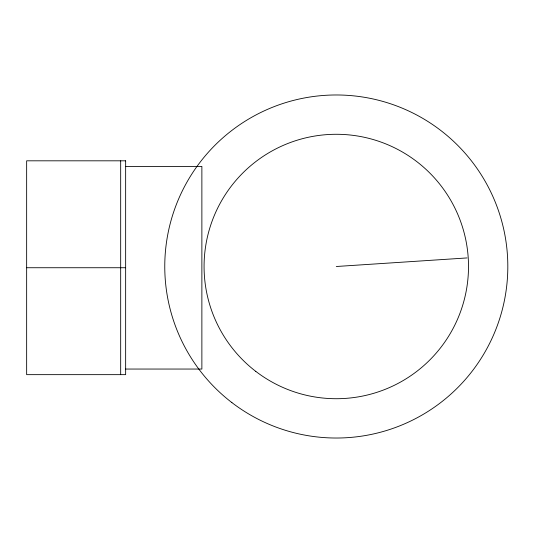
<?xml version="1.0" encoding="UTF-8"?>
<svg xmlns="http://www.w3.org/2000/svg" width="533" height="533" viewBox="0 0 533 533"><rect width="100%" height="100%" fill="white"/><g stroke="black" fill="none" stroke-linecap="round" stroke-linejoin="round"><path stroke-width="0.8" d="M336.29 266.5L467.041 257.932M125.648 166.416L201.874 166.416L201.874 369.049L125.648 369.049M26.65 267.733L125.648 267.733M120.678 160.813L120.678 374.652M125.648 160.813L26.65 160.813L26.65 374.652L125.648 374.652L125.648 160.813M231.875 402.582A171.526 171.526 0 0 0 506.35 288.886A171.526 171.526 0 0 0 270.651 108.032A171.526 171.526 0 0 0 231.875 402.582M255.807 371.394A132.211 132.211 0 0 0 467.374 283.756A132.211 132.211 0 0 0 285.695 144.35A132.211 132.211 0 0 0 255.807 371.394"/></g></svg>
